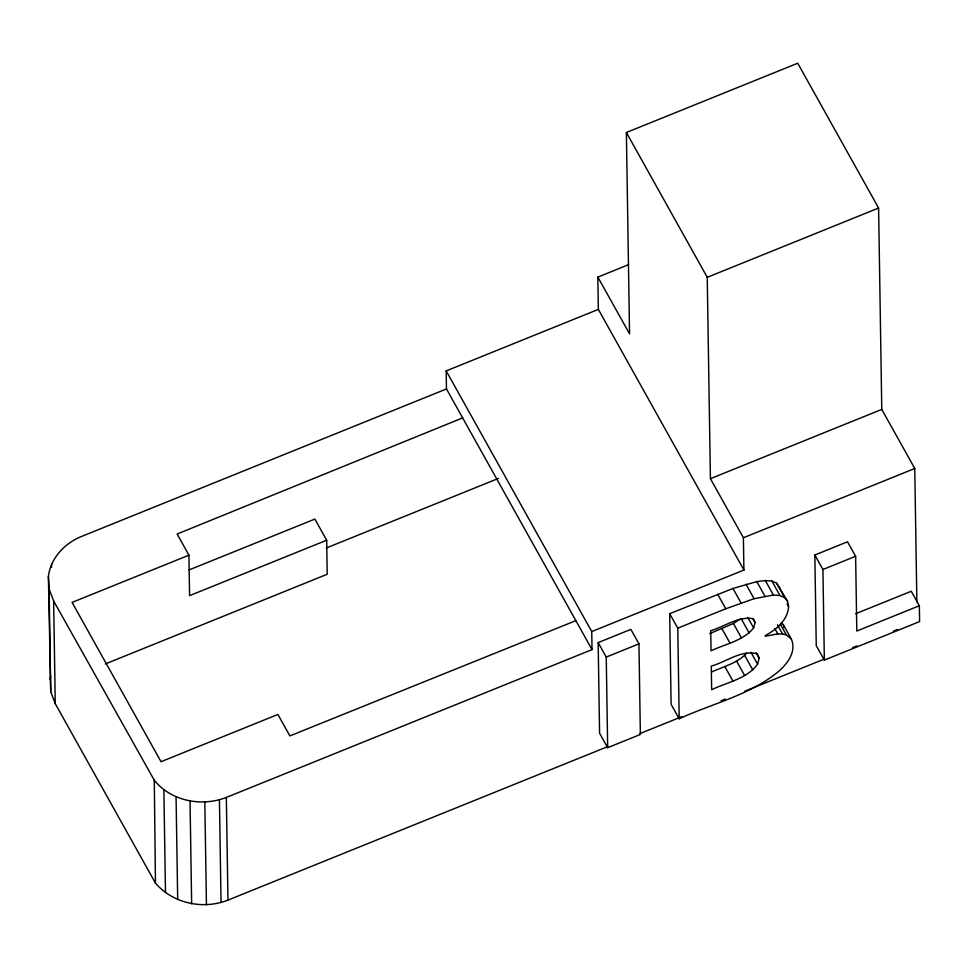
<?xml version="1.0" encoding="UTF-8"?>
<svg xmlns="http://www.w3.org/2000/svg" width="968" height="968" viewBox="0 0 968 968"><rect width="100%" height="100%" fill="white"/><g stroke="black" fill="none" stroke-linecap="round" stroke-linejoin="round"><path stroke-width="1.45" d="M788.581 606.452C787.855 620.077 776.324 629.648 765.144 635.637L765.156 636.254L777.812 633.919L782.604 634.004L786.367 634.911L791.364 639.074C796.797 651.67 787.274 663.975 778.139 671.804C749.522 695.29 712.145 703.518 679.197 718.776L671.102 704.305L669.687 613.688L732.957 588.459L756.795 581.599L765.337 580.57L771.895 581.078L776.602 583.147L787.553 601.261L788.581 606.452L787.105 603.826M757.605 664.193L759.13 658.083L757.339 653.848C741.343 649.516 726.157 662.027 711.274 666.081L711.649 689.7C727.174 682.174 746.872 678.955 757.605 664.193L750.986 652.347M607.589 746.667L227.964 900.119C203.232 909.92 172.945 903.555 155.461 883.131L55.261 703.675L50.723 691.733L48.4 576.48C50.614 558.258 64.275 543.677 80.792 536.756L446.478 388.942L446.188 370.901L598.357 309.385L597.849 277.102L628.498 264.712M50.009 679.173L50.711 676.438M753.636 627.954L755.064 622.557L753.37 618.758C738.403 615.914 724.584 626.671 710.718 630.688L711.032 650.835C725.335 643.877 743.182 640.913 753.636 627.954L747.756 617.415M711.553 671.986C723.532 666.577 737.519 663.14 746.667 653.182M709.725 633.616L733.369 623.452L739.988 619.205M462.644 417.91L177.144 534.021L188.941 555.172L189.583 595.647L326.676 540.229L314.866 519.09L188.966 569.971M597.849 277.102L629.551 333.863L626.381 132.495L797.741 63.235L878.605 208.047L881.775 409.416L914.76 468.5L916.865 602.023M48.4 576.48L49.114 589.028L53.639 600.983L154.287 780.256C171.142 801.238 201.828 807.034 226.343 797.426L592.029 649.613L591.75 631.56L743.908 570.055L743.4 537.76L710.415 478.676L707.245 277.32L878.605 208.047M188.941 555.172L72.08 602.411L161.027 761.707L277.901 714.457L289.868 735.898L575.851 620.645M326.276 548.009L498.472 478.41M105.343 663.939L327.208 574.254L326.676 540.229M710.415 478.676L881.775 409.416M743.4 537.76L914.76 468.5M598.163 642.595L630.858 629.381L638.953 643.853L640.368 734.47L607.674 747.695L599.579 733.212L598.163 642.595L606.246 657.078L607.674 747.695M919.346 605.738L919.6 621.601L824.349 660.103L816.254 645.632L814.838 555.015L847.532 541.79L855.627 556.273L856.801 631.027L919.346 605.738L911.263 591.254L855.664 613.736M606.246 657.078L638.953 643.853M679.197 718.776L677.769 628.171L725.77 608.763L754.084 598.708L773.432 595.054L779.99 595.55L784.697 597.619L787.553 601.261M824.349 660.103L822.921 569.499L855.627 556.273M639.8 733.647L681.835 716.659M721.051 700.808L725.25 699.102M744.864 691.176L824.712 658.905M852.735 647.58L856.934 645.874M893.355 631.16L897.554 629.454M781.285 622.932L783.281 624.59L791.364 639.074M626.381 132.495L707.245 277.32M814.838 555.015L822.921 569.499M776.602 583.147L784.697 597.619M771.895 581.078L779.99 595.55M765.337 580.57L773.432 595.054M756.795 581.599L764.877 596.082M780.486 624.384L786.367 634.911M777.449 624.784L782.604 634.004M598.357 309.385L743.908 570.055M774.872 628.655L777.812 633.919M746.001 584.224L754.084 598.708M752.862 618.612L755.064 622.557M732.957 588.459L741.052 602.931M741.101 618.504L749.184 632.987M756.19 652.819L759.13 658.083M717.675 594.279L725.77 608.763M733.369 623.452L741.452 637.924M744.755 655.505L752.838 669.989M721.934 628.68L730.017 643.163M736.587 661.096L744.682 675.579M724.863 666.601L732.957 681.085M669.687 613.688L677.769 628.171M446.188 370.901L591.75 631.56M446.478 388.942L592.029 649.613M783.281 624.59L783.983 627.47M779.47 586.777L779.978 589.379M226.343 797.426L227.964 900.119M219.433 799.762L221.043 902.466M204.829 802.073L206.438 904.765M190.043 801.093L191.652 903.797M176.067 796.918L177.688 899.611M163.87 789.803L165.492 892.496M53.639 600.983L55.261 703.675M51.546 564.175L51.594 567.2M49.114 589.028L50.723 691.733M154.287 780.256L155.461 883.131"/></g></svg>
